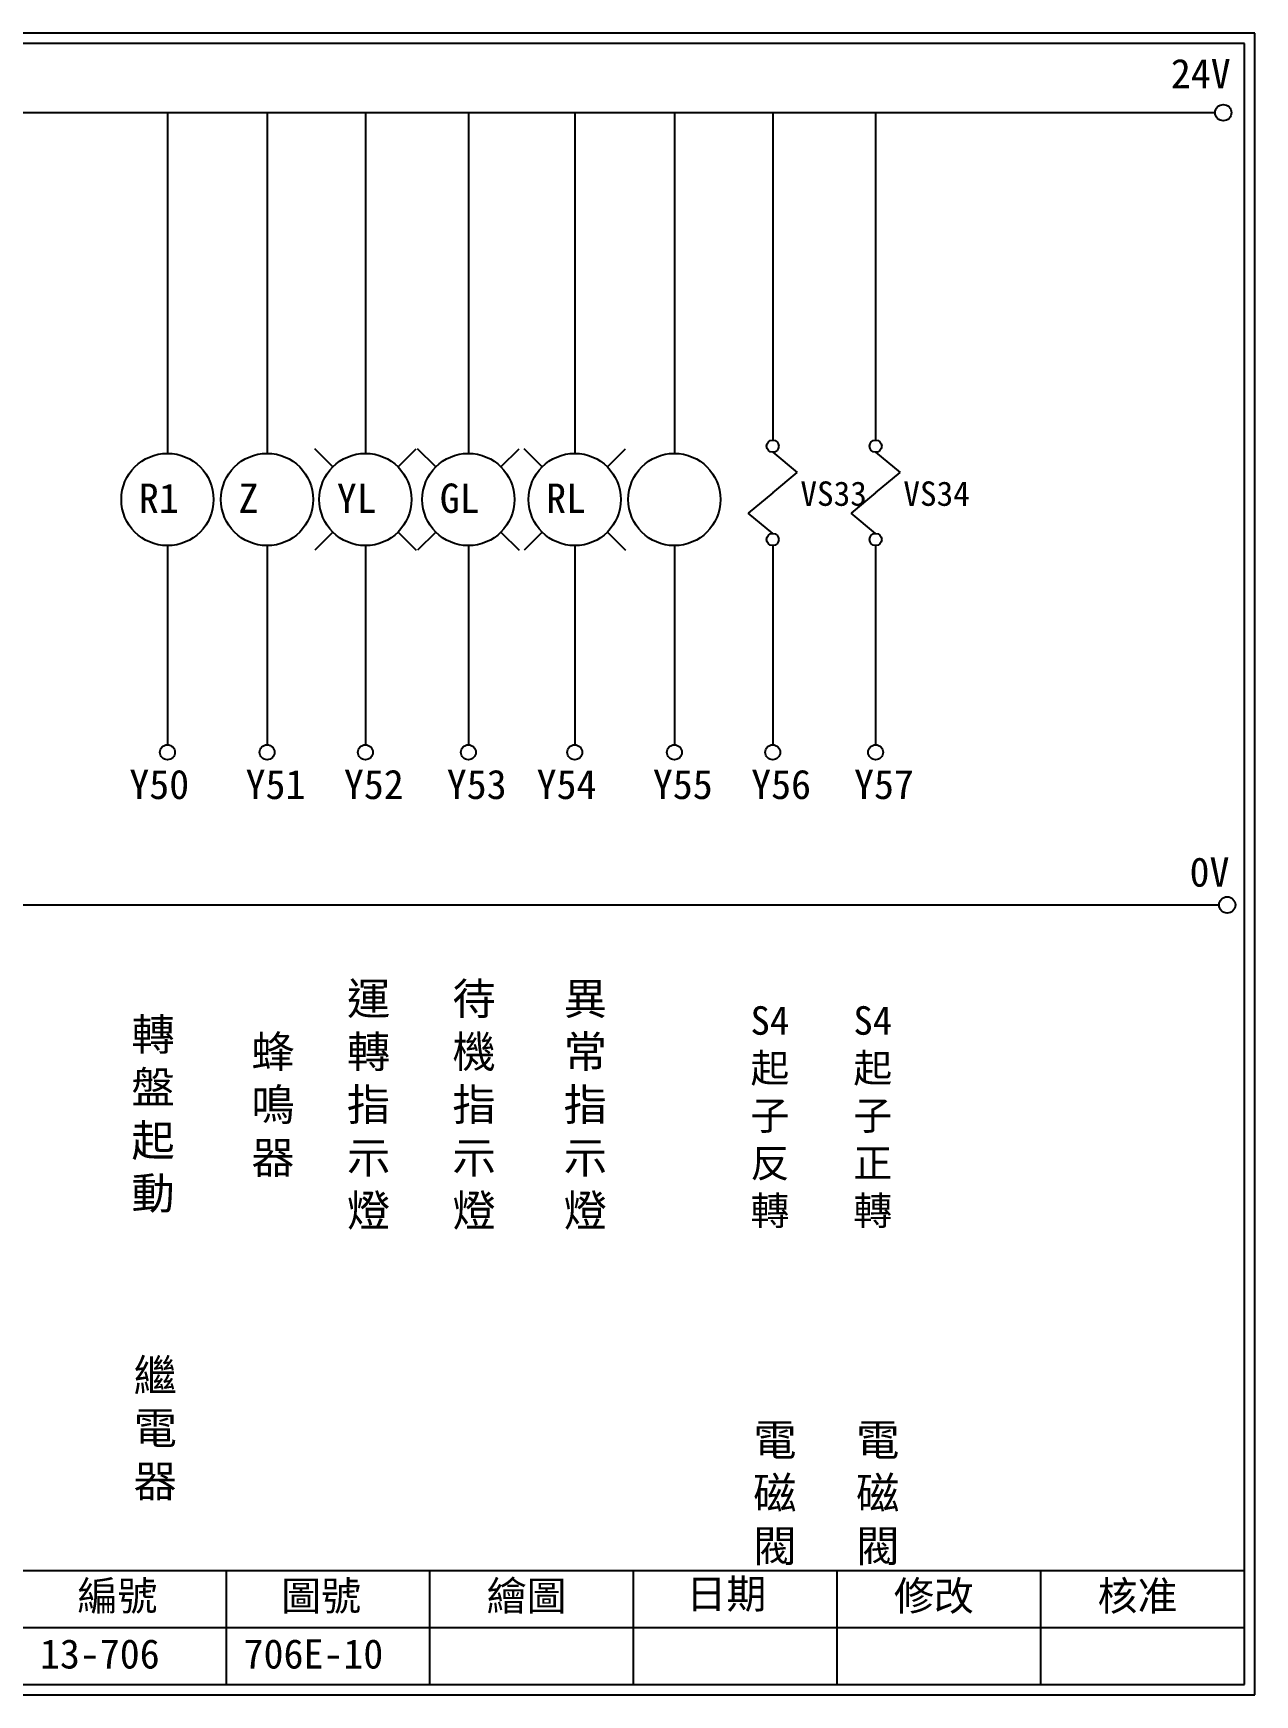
# Model space of a CAD drawing. Extents: x 926 to 1213, y 3 to 207.
# Drawn here: x 1062.8 to 1212.7, y 3 to 207 of the extents above; entities that cross this region are included whole.
import ezdxf

# ---------------------------------------------------------------- set-up
doc = ezdxf.new("R2010")
doc.units = 0
doc.layers.get('0').update_dxf_attribs({"linetype": 'CONTINUOUS'})
doc.layers.add('圖框層', color=7, linetype='CONTINUOUS')
doc.layers.add('標尺寸層', color=3, linetype='CONTINUOUS')
doc.styles.add('CNS', font='romanc.shx', dxfattribs={"bigfont": 'chineset.shx'})
doc.styles.add('STSL', font='kaiu.ttf')

msp = doc.modelspace()

# ---------------------------------------------------------------- linework, layer by layer
for centre in [(1208.88, 197.22), (1209.36, 99.96)]:
    msp.add_circle(centre, 1)
at = {"layer": '圖框層', "color": 7}
for p, q in [((1212.74, 206.97), (925.74, 206.97)), ((1212.74, 3), (1212.74, 206.97)), ((1211.49, 205.72), (926.99, 205.72)), ((1211.49, 4.25), (1211.49, 205.72)), ((926.99, 18.25), (1211.49, 18.25)), ((1086.49, 4.25), (1086.49, 18.25)), ((1111.49, 4.25), (1111.49, 18.25)), ((1136.49, 4.25), (1136.49, 18.25)), ((1161.49, 4.25), (1161.49, 18.25)), ((1186.49, 4.25), (1186.49, 18.25)), ((1061.49, 11.25), (1211.49, 11.25)), ((926.99, 4.25), (1211.49, 4.25)), ((925.74, 3), (1212.74, 3))]:
    msp.add_line(p, q, dxfattribs=at)
at = {"layer": '標尺寸層', "color": 7}
for p, q in [((930.28, 197.22), (1207.88, 197.22)), ((1079.26, 197.22), (1079.26, 155.39)), ((1091.49, 197.22), (1091.49, 155.39)), ((1103.56, 197.22), (1103.56, 155.39)), ((1116.2, 197.22), (1116.2, 155.39)), ((1129.26, 197.22), (1129.26, 155.39)), ((1141.49, 197.22), (1141.49, 155.39)), ((1153.56, 197.22), (1153.56, 157.03)), ((1166.2, 197.22), (1166.2, 157.03)), ((1153.56, 155.53), (1156.57, 153.04)), ((1166.2, 155.53), (1169.2, 153.04)), ((1153.56, 150.55), (1156.57, 153.04)), ((1166.2, 150.55), (1169.2, 153.04)), ((1153.56, 150.55), (1150.56, 148.06)), ((1166.2, 150.55), (1163.19, 148.06)), ((1153.56, 145.57), (1150.56, 148.06)), ((1166.2, 145.57), (1163.19, 148.06)), ((1079.26, 144.07), (1079.26, 119.62)), ((1091.49, 144.07), (1091.49, 119.62)), ((1103.56, 144.07), (1103.56, 119.62)), ((1116.2, 144.07), (1116.2, 119.62)), ((1129.26, 144.07), (1129.26, 119.62)), ((1141.49, 144.07), (1141.49, 119.62)), ((1153.56, 144.07), (1153.56, 119.62)), ((1166.2, 144.07), (1166.2, 119.62)), ((930.49, 99.96), (1208.36, 99.96))]:
    msp.add_line(p, q, dxfattribs=at)
at = {"layer": '標尺寸層'}
for p, q in [((1099.56, 153.73), (1097.34, 155.95)), ((1107.57, 153.73), (1109.79, 155.95)), ((1112.19, 153.73), (1109.97, 155.95)), ((1120.2, 153.73), (1122.42, 155.95)), ((1125.26, 153.73), (1123.04, 155.95)), ((1133.27, 153.73), (1135.49, 155.95)), ((1099.56, 145.73), (1097.34, 143.5)), ((1107.57, 145.73), (1109.79, 143.5)), ((1112.19, 145.73), (1109.97, 143.5)), ((1120.2, 145.73), (1122.42, 143.5)), ((1125.26, 145.73), (1123.04, 143.5)), ((1133.27, 145.73), (1135.49, 143.5))]:
    msp.add_line(p, q, dxfattribs=at)
at = {"layer": '標尺寸層', "color": 7}
for centre, radius in [((1079.26, 149.73), 5.66), ((1091.49, 149.73), 5.66), ((1103.56, 149.73), 5.66), ((1116.2, 149.73), 5.66), ((1129.26, 149.73), 5.66), ((1141.49, 149.73), 5.66), ((1153.56, 156.28), 0.751), ((1166.2, 156.28), 0.751), ((1153.56, 144.82), 0.751), ((1166.2, 144.82), 0.751), ((1079.26, 118.7), 0.92), ((1091.49, 118.7), 0.92), ((1103.56, 118.7), 0.92), ((1116.2, 118.7), 0.92), ((1129.26, 118.7), 0.92), ((1141.49, 118.7), 0.92), ((1153.56, 118.7), 0.92), ((1166.2, 118.7), 0.92)]:
    msp.add_circle(centre, radius, dxfattribs=at)

# ---------------------------------------------------------------- texts
at = {"layer": '圖框層', "color": 4, "style": 'STSL'}
for s, height, p in [('24V', 3.6, (1202.44, 200.22)), ('R1', 3.6, (1075.75, 148.09)), ('Z', 3.6, (1087.98, 148.09)), ('YL', 3.6, (1100.05, 148.09)), ('GL', 3.6, (1112.69, 148.09)), ('RL', 3.6, (1125.75, 148.09)), ('VS33', 3, (1156.96, 148.95)), ('VS34', 3, (1169.6, 148.95)), ('Y50', 3.6, (1074.58, 112.96)), ('Y51', 3.6, (1088.85, 112.96)), ('Y52', 3.6, (1100.92, 112.96)), ('Y53', 3.6, (1113.55, 112.96)), ('Y54', 3.6, (1124.58, 112.96)), ('Y55', 3.6, (1138.85, 112.96)), ('Y56', 3.6, (1150.92, 112.96)), ('Y57', 3.6, (1163.55, 112.96)), ('0V', 3.6, (1204.74, 102.2)), ('編號', 3.6, (1068.21, 13.34)), ('圖號', 3.6, (1093.21, 13.34)), ('繪圖', 3.6, (1118.44, 13.34)), ('日期', 3.6, (1142.96, 13.59)), ('修改', 3.6, (1168.44, 13.34)), ('核准', 3.6, (1193.44, 13.34)), ('13-706', 3.6, (1063.61, 6.22)), ('706E-10', 3.6, (1088.61, 6.22))]:
    msp.add_text(s, height=height, dxfattribs=at).set_placement(p)
at = {"layer": '標尺寸層', "color": 7, "attachment_point": 5, "style": 'CNS'}
for s, insert, char_height, width in [('{\\fDFKai-SB|b0|i0|c136|p65;運轉指示燈}', (1103.95, 75.24), 3.9, 2.8481), ('{\\fDFKai-SB|b0|i0|c136|p65;待機指示燈}', (1116.91, 75.24), 3.9, 2.8481), ('{\\fDFKai-SB|b0|i0|c136|p65;異常指示燈}', (1130.56, 75.24), 3.9, 2.8481), ('{\\fDFKai-SB|b0|i0|c136|p65;\\T1.1;\\C0;轉盤起動}', (1077.76, 74.09), 3.9, 2.8481), ('{\\fDFKai-SB|b0|i0|c136|p65;S4起子反轉}', (1153.22, 73.91), 3.5, 4.9608), ('{\\fDFKai-SB|b0|i0|c136|p65;S4起子正轉}', (1165.85, 73.91), 3.5, 4.9608), ('{\\fDFKai-SB|b0|i0|c136|p65;蜂鳴器}', (1092.22, 75.24), 3.9, 2.8481), ('{\\fDFKai-SB|b0|i0|c136|p65;繼電器}', (1077.76, 35.51), 3.9, 2.8481), ('{\\fDFKai-SB|b0|i0|c136|p65;電磁閥}', (1153.83, 27.56), 3.9, 2.8481), ('{\\fDFKai-SB|b0|i0|c136|p65;電磁閥}', (1166.46, 27.56), 3.9, 2.8481)]:
    msp.add_mtext(s, dxfattribs=dict(at, insert=insert, char_height=char_height, width=width))

doc.saveas('drawing.dxf')
